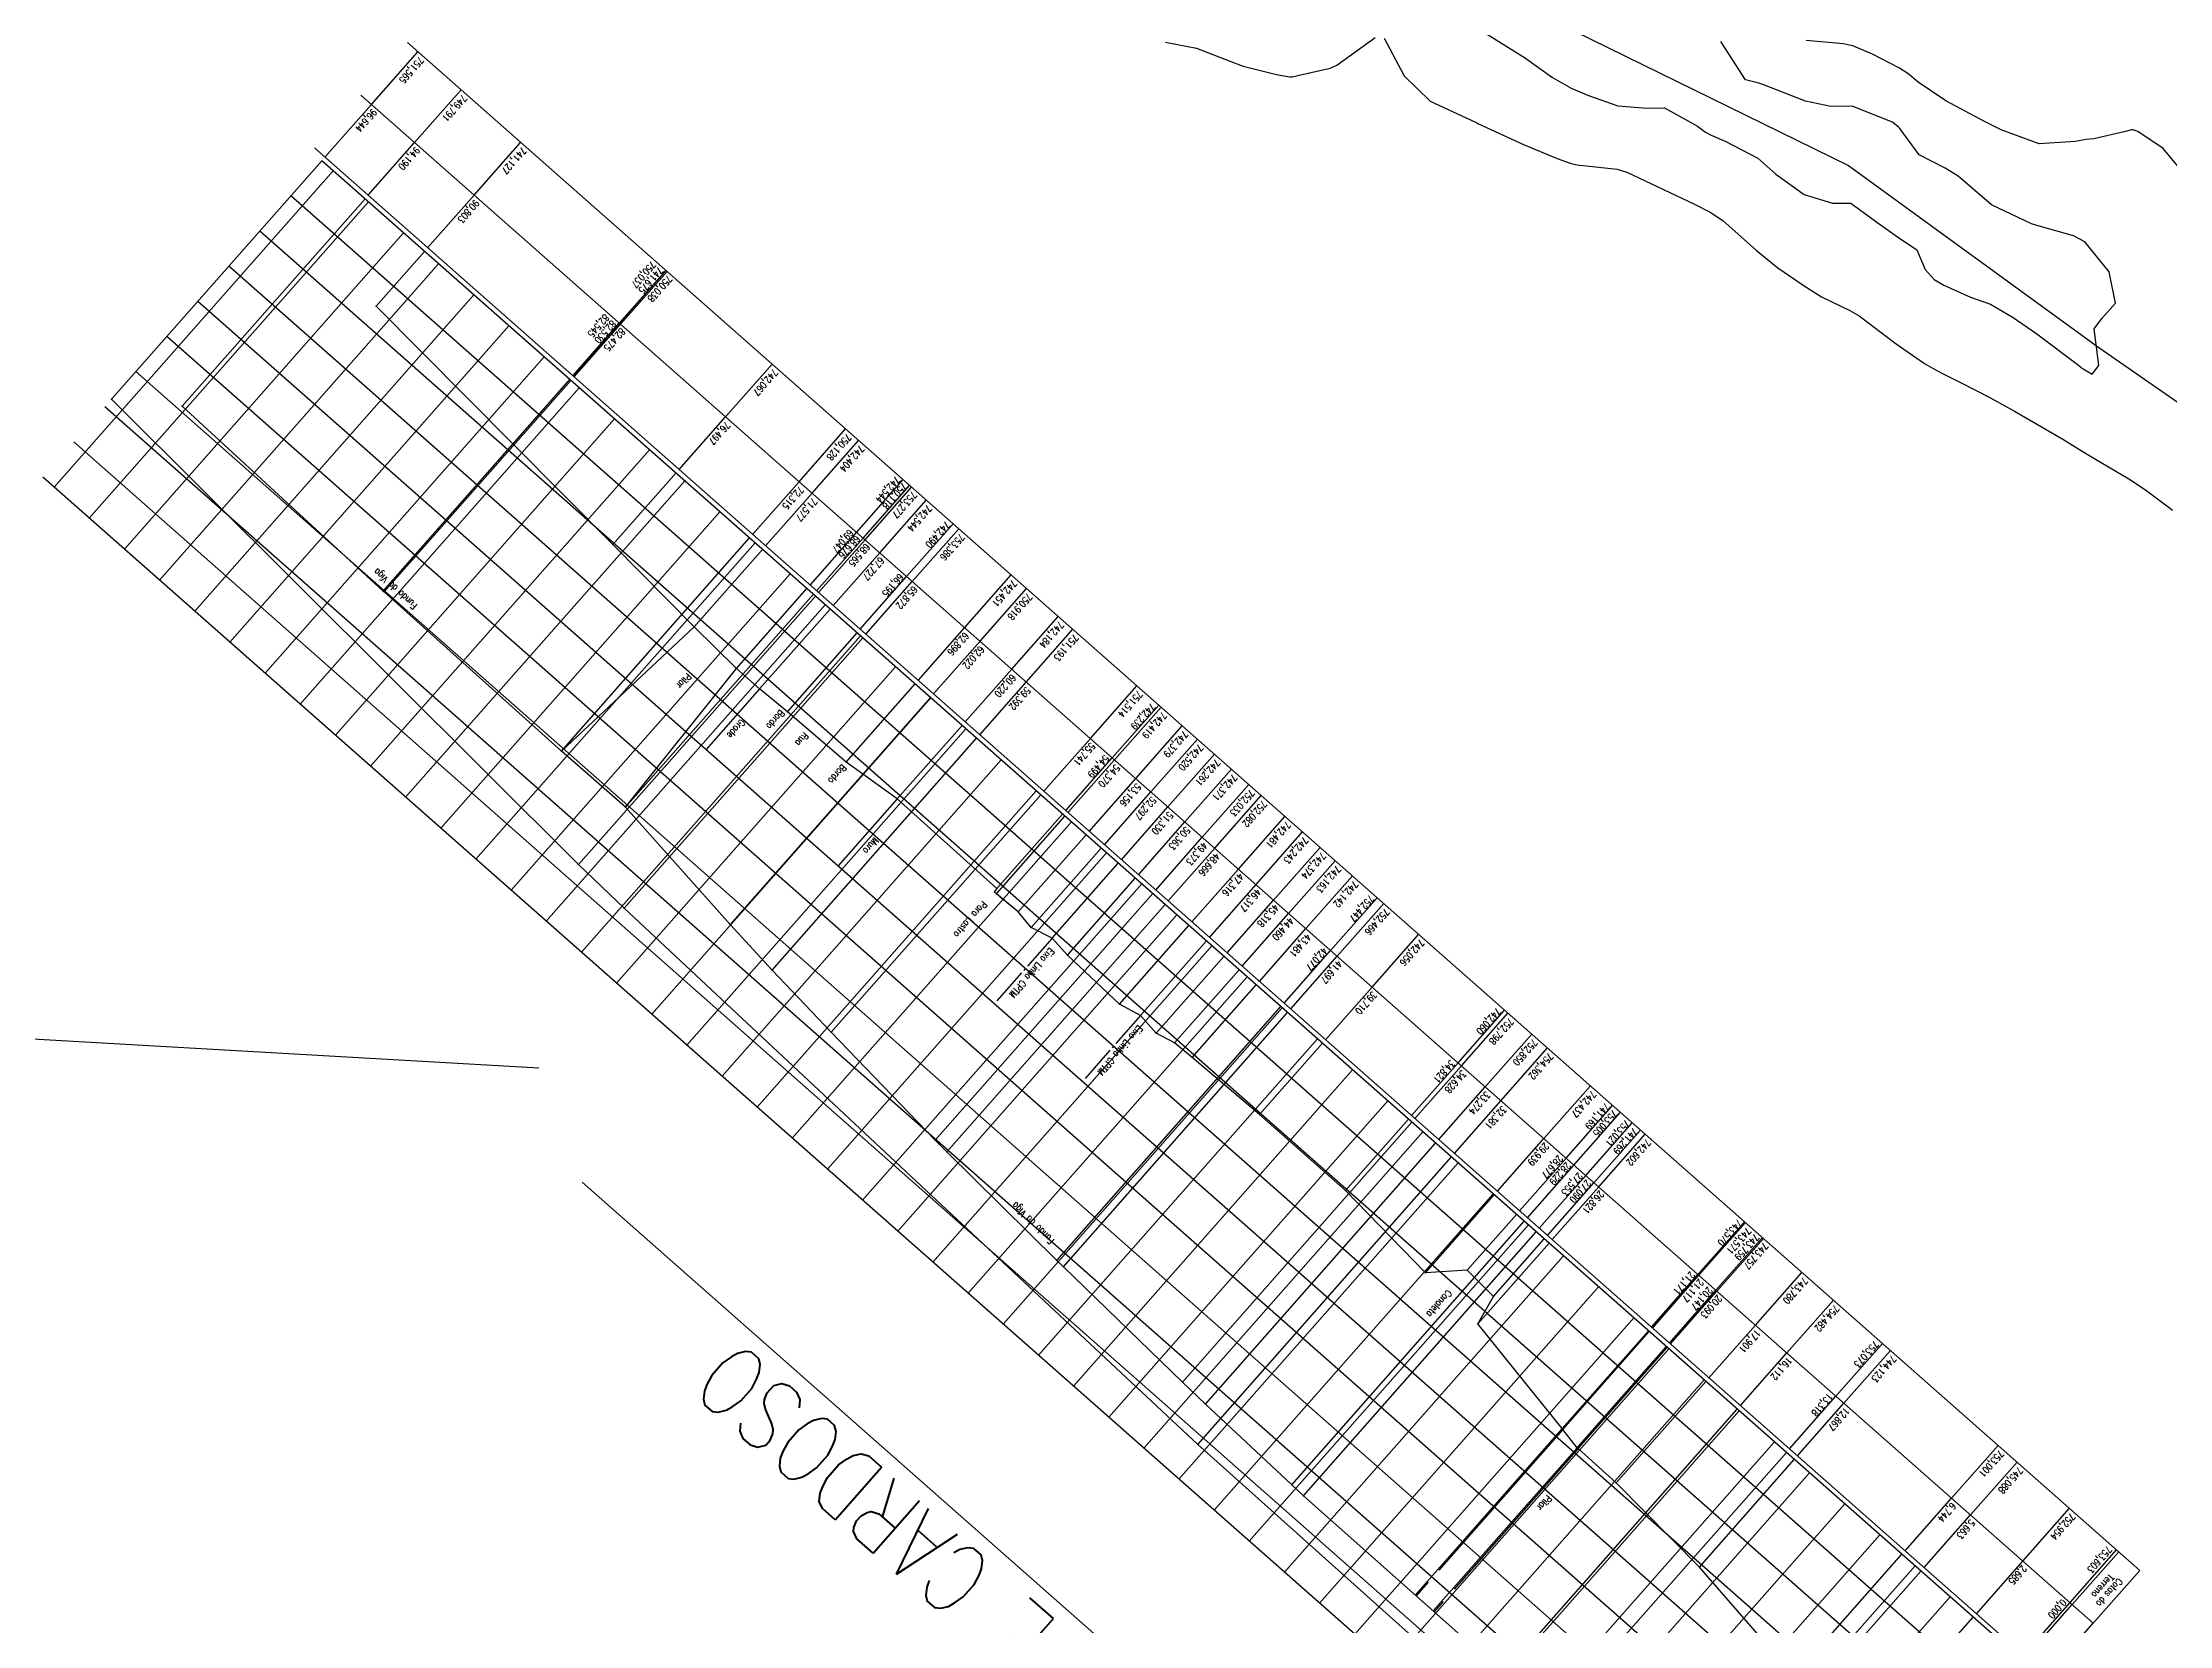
# Model space of a CAD drawing. Header units: metres. Extents: x 307586 to 320046, y 7427249 to 7434250.
# Drawn here: x 317486.9 to 317577.7, y 7432087.7 to 7432155.3 of the extents above; entities that cross this region are included whole.
import ezdxf

# ---------------------------------------------------------------- set-up
doc = ezdxf.new("R2010")
doc.units = ezdxf.units.M
doc.header["$MEASUREMENT"] = 0
for name, pattern in [('CERCA', [9.4, 8, -0.7, 0, -0.7]), ('CONTINUO', [0]), ('TRACEJADO', [8.7, 8, -0.7]), ('TRACO-PONTO', [1.88, 1.6, -0.14, 0, -0.14])]:
    doc.linetypes.add(name, pattern=pattern)
doc.layers.get('0').update_dxf_attribs({"color": 255})
for name, color, linetype in [('Curvas de Nivel 1m', 11, 'Continuous'), ('Hidrografia', 140, 'Continuous'), ('TEXTO', 45, 'Continuous'), ('TG', 45, 'Continuous')]:
    doc.layers.add(name, color=color, linetype=linetype)
doc.styles.add('ROMANS', font='romans', dxfattribs={"height": 0.2})
doc.styles.get("Standard").update_dxf_attribs({"font": 'txt.shx'})

# ---------------------------------------------------------------- blocks, each defined once
blk = doc.blocks.new('SIMB_PONTO')
at = {"color": 0}
blk.add_point((0, 0), dxfattribs=at)
for tag in ['desc:', 'cota:', 'pto:']:
    blk.add_attdef(tag, (0, 0), '', height=1)

msp = doc.modelspace()

# ---------------------------------------------------------------- linework, layer by layer
at = {"layer": 'Curvas de Nivel 1m', "flags": 128}
for points, elevation in [([(317548.249, 7432155.799), (317550.141, 7432154.632), (317551.328, 7432153.768), (317552.126, 7432153.313), (317552.868, 7432153.003), (317554.115, 7432152.561), (317555.374, 7432152.457), (317556.114, 7432152.48), (317557.525, 7432151.689), (317557.86, 7432151.444), (317558.099, 7432151.307), (317558.73, 7432151.04), (317560.09, 7432150.331), (317560.866, 7432149.652), (317562.07, 7432148.777), (317563.273, 7432148.413), (317564.065, 7432148.408), (317565.166, 7432147.599), (317566.047, 7432146.968), (317566.884, 7432146.42), (317567.233, 7432145.572), (317567.61, 7432145.147), (317568.026, 7432144.903), (317569.168, 7432144.402), (317570.018, 7432144.095), (317570.985, 7432143.53), (317572.003, 7432142.83), (317573.77, 7432141.493), (317573.891, 7432141.4), (317573.981, 7432141.333), (317574.354, 7432141.112), (317574.648, 7432141.483), (317574.444, 7432143.048), (317574.772, 7432143.482), (317575.349, 7432144.147), (317575.083, 7432145.479), (317574.046, 7432146.754), (317573.567, 7432147.016), (317572.052, 7432147.44), (317571.769, 7432147.523), (317570.065, 7432148.333), (317568.645, 7432149.554), (317568.086, 7432149.899), (317566.98, 7432150.465), (317566.151, 7432151.589), (317566.104, 7432151.645), (317565.841, 7432151.859), (317564.117, 7432152.552), (317563.208, 7432152.533), (317562.12, 7432152.758), (317560.312, 7432153.476), (317560.131, 7432153.531), (317559.562, 7432153.666), (317558.521, 7432155.304)], 736), ([(317534.824, 7432155.282), (317536.139, 7432155.024), (317537.6, 7432154.459), (317538.128, 7432154.261), (317539.555, 7432153.906), (317540.122, 7432153.805), (317540.217, 7432153.804), (317540.644, 7432153.895), (317541.846, 7432154.164), (317542.129, 7432154.294), (317543.769, 7432155.477)], 737), ([(317544.149, 7432155.445), (317545.004, 7432153.841), (317546.117, 7432152.768), (317548.044, 7432151.86), (317548.103, 7432151.836), (317548.181, 7432151.799), (317550.094, 7432150.909), (317551.536, 7432150.318), (317552.086, 7432150.109), (317552.375, 7432150.045), (317554.084, 7432149.853), (317554.505, 7432149.726), (317556.072, 7432148.992), (317557.392, 7432148.361), (317558.058, 7432148.026), (317558.606, 7432147.674), (317560.04, 7432146.384), (317560.944, 7432145.651), (317562.026, 7432144.906), (317562.81, 7432144.417), (317564.015, 7432143.83), (317564.414, 7432143.606), (317565.995, 7432142.399), (317567.2, 7432141.572), (317567.696, 7432141.28), (317567.979, 7432141.134), (317568.8, 7432140.726), (317569.969, 7432140.127), (317571.051, 7432139.529), (317571.955, 7432139.009), (317573.109, 7432138.339), (317573.938, 7432137.824), (317574.503, 7432137.484), (317575.925, 7432136.645), (317576.633, 7432136.172), (317577.608, 7432135.445), (317577.783, 7432135.314)], 737), ([(317578.087, 7432149.898), (317577.394, 7432150.748), (317576.3, 7432151.467), (317576.104, 7432151.536), (317576.036, 7432151.538), (317575.781, 7432151.473), (317574.428, 7432151.158), (317574.099, 7432151.12), (317573.635, 7432151.034), (317572.097, 7432150.945), (317570.479, 7432151.536), (317570.106, 7432151.728), (317569.76, 7432151.892), (317568.121, 7432152.775), (317566.941, 7432153.578), (317566.49, 7432153.938), (317566.139, 7432154.168), (317564.979, 7432154.767), (317564.148, 7432155.13), (317563.736, 7432155.203), (317562.15, 7432155.353)], 737)]:
    msp.add_lwpolyline(points, dxfattribs=dict(at, elevation=elevation))
at = {"layer": 'Hidrografia'}
msp.add_lwpolyline([(317466.091, 7432165.313), (317473.756, 7432166.411), (317482.025, 7432169.53), (317484.833, 7432171.401), (317488.734, 7432173.741), (317493.57, 7432174.832), (317497.783, 7432174.832), (317503.867, 7432173.896), (317508.392, 7432172.337), (317514.477, 7432171.401), (317522.635, 7432167.8), (317529.656, 7432164.993), (317539.329, 7432161.874), (317542.917, 7432160.627), (317544.903, 7432159.379), (317563.964, 7432150.011), (317574.641, 7432142.25), (317599.921, 7432124.73)], dxfattribs=at)
at = {"layer": 'TEXTO'}
for p, q in [((317295.051, 7432123.694), (317508.077, 7432111.512)), ((317509.93, 7432106.627, 739), (317555.584, 7432066.357, 739))]:
    msp.add_line(p, q, dxfattribs=at)
at = {"layer": 'TG', "linetype": 'CONTINUO', "elevation": 739, "flags": 128}
for points in [[(317500.939, 7432152.617), (317502.924, 7432154.866)], [(317576.39, 7432090.062), (317502.474, 7432155.263)], [(317574.406, 7432087.812), (317500.489, 7432153.014)], [(317502.78, 7432150.993), (317504.764, 7432153.243)], [(317498.955, 7432150.367), (317500.939, 7432152.617)], [(317489.849, 7432140.044), (317498.823, 7432150.217)], [(317572.421, 7432085.562), (317498.505, 7432150.764)], [(317571.299, 7432086.285), (317498.823, 7432150.217)], [(317500.795, 7432148.744), (317502.78, 7432150.993)], [(317505.32, 7432148.753), (317507.304, 7432151.003)], [(317499.305, 7432149.791), (317487.398, 7432136.292)], [(317500.805, 7432148.468), (317488.898, 7432134.969)], [(317492.863, 7432139.751), (317500.663, 7432148.594)], [(317569.976, 7432084.786), (317497.499, 7432148.717)], [(317503.335, 7432146.503), (317505.32, 7432148.753)], [(317502.305, 7432147.145), (317490.398, 7432133.646)], [(317568.653, 7432083.286), (317496.176, 7432147.217)], [(317503.805, 7432145.822), (317491.898, 7432132.323)], [(317567.33, 7432081.786), (317494.853, 7432145.717)], [(317501.134, 7432144.008), (317503.203, 7432146.353)], [(317511.513, 7432143.29), (317513.497, 7432145.54)], [(317511.524, 7432143.28), (317513.508, 7432145.53)], [(317511.565, 7432143.244), (317513.55, 7432145.493)], [(317505.305, 7432144.499), (317493.398, 7432131)], [(317566.007, 7432080.286), (317493.53, 7432144.217)], [(317527.624, 7432119.158), (317523.37, 7432122.984), (317521.187, 7432124.554), (317518.687, 7432126.707), (317517.502, 7432127.68), (317516.512, 7432128.553), (317514.708, 7432130.332), (317511.241, 7432133.84), (317506.964, 7432138.134), (317501.134, 7432144.008)], [(317506.964, 7432138.134), (317501.134, 7432144.008)], [(317506.805, 7432143.176), (317494.898, 7432129.677)], [(317509.528, 7432141.04), (317511.513, 7432143.29)], [(317509.539, 7432141.03), (317511.524, 7432143.28)], [(317509.581, 7432140.994), (317511.565, 7432143.244)], [(317564.684, 7432078.786), (317492.207, 7432142.718)], [(317563.361, 7432077.286), (317490.884, 7432141.218)], [(317508.305, 7432141.853), (317496.397, 7432128.354)], [(317516.048, 7432139.289), (317518.033, 7432141.539)], [(317509.805, 7432140.53), (317497.897, 7432127.031)], [(317501.444, 7432131.853), (317509.407, 7432140.88)], [(317501.485, 7432131.816), (317509.448, 7432140.844)], [(317506.964, 7432138.134), (317509.396, 7432140.89)], [(317562.038, 7432075.786), (317489.561, 7432139.718)], [(317548.313, 7432084.584), (317536.192, 7432095.436), (317511.721, 7432118.322), (317509.774, 7432120.185), (317489.849, 7432140.044)], [(317559.393, 7432076.847), (317556.318, 7432079.497), (317551.34, 7432083.792), (317540.7, 7432093.248), (317540.203, 7432093.706), (317536.522, 7432097.16), (317535.541, 7432098.095), (317530.46, 7432103.02), (317530.187, 7432103.286), (317525.487, 7432107.918), (317524.989, 7432108.422), (317520.558, 7432113.025), (317518.032, 7432115.68), (317516.241, 7432117.626), (317511.78, 7432122.628), (317509.045, 7432125.028), (317501.485, 7432131.816), (317501.444, 7432131.853), (317492.863, 7432139.751)], [(317514.064, 7432137.039), (317516.048, 7432139.289)], [(317511.304, 7432139.207), (317499.397, 7432125.708)], [(317519.184, 7432136.523), (317521.169, 7432138.772)], [(317560.715, 7432074.287), (317488.238, 7432138.218)], [(317512.804, 7432137.884), (317500.897, 7432124.385)], [(317519.738, 7432136.034), (317521.722, 7432138.284)], [(317559.392, 7432072.787), (317486.915, 7432136.718)], [(317514.304, 7432136.561), (317502.397, 7432123.062)], [(317511.241, 7432133.84), (317513.931, 7432136.889)], [(317521.635, 7432134.361), (317523.62, 7432136.611)], [(317517.2, 7432134.273), (317519.184, 7432136.523)], [(317517.753, 7432133.785), (317519.738, 7432136.034)], [(317521.913, 7432134.115), (317523.898, 7432136.365)], [(317521.997, 7432134.042), (317523.981, 7432136.292)], [(317522.625, 7432133.488), (317524.61, 7432135.737)], [(317515.804, 7432135.238), (317503.897, 7432121.739)], [(317523.774, 7432132.474), (317525.759, 7432134.724)], [(317517.304, 7432133.915), (317505.397, 7432120.416)], [(317509.045, 7432125.028), (317517.068, 7432134.123)], [(317519.651, 7432132.111), (317521.635, 7432134.361)], [(317519.929, 7432131.866), (317521.913, 7432134.115)], [(317520.012, 7432131.792), (317521.997, 7432134.042)], [(317524.016, 7432132.261), (317526.001, 7432134.51)], [(317514.708, 7432130.332), (317517.621, 7432133.635)], [(317520.641, 7432131.238), (317522.625, 7432133.488)], [(317518.804, 7432132.591), (317506.896, 7432119.093)], [(317521.789, 7432130.224), (317523.774, 7432132.474)], [(317522.032, 7432130.011), (317524.016, 7432132.261)], [(317526.248, 7432130.292), (317528.233, 7432132.542)], [(317501.485, 7432131.816), (317501.444, 7432131.853)], [(317520.304, 7432131.268), (317508.396, 7432117.77)], [(317509.774, 7432120.185), (317519.88, 7432131.642)], [(317511.78, 7432122.628), (317519.797, 7432131.716)], [(317516.512, 7432128.553), (317519.518, 7432131.961)], [(317517.502, 7432127.68), (317520.508, 7432131.088)], [(317526.904, 7432129.714), (317528.888, 7432131.964)], [(317514.708, 7432130.332), (317509.045, 7432125.028)], [(317516.512, 7432128.553), (317514.708, 7432130.332)], [(317524.264, 7432128.042), (317526.248, 7432130.292)], [(317528.255, 7432128.522), (317530.239, 7432130.771)], [(317528.876, 7432127.974), (317530.86, 7432130.224)], [(317521.803, 7432129.945), (317509.896, 7432116.447)], [(317511.721, 7432118.322), (317521.899, 7432129.861)], [(317518.687, 7432126.707), (317521.657, 7432130.074)], [(317524.919, 7432127.464), (317526.904, 7432129.714)], [(317523.303, 7432128.622), (317511.396, 7432115.124)], [(317511.78, 7432122.628), (317516.512, 7432128.553)], [(317526.27, 7432126.272), (317528.255, 7432128.522)], [(317518.687, 7432126.707), (317517.502, 7432127.68)], [(317521.187, 7432124.554), (317524.131, 7432127.892)], [(317526.891, 7432125.724), (317528.876, 7432127.974)], [(317531.614, 7432125.559), (317533.598, 7432127.809)], [(317524.803, 7432127.299), (317512.896, 7432113.801)], [(317516.241, 7432117.626), (317524.787, 7432127.314)], [(317532.545, 7432124.737), (317534.53, 7432126.987)], [(317532.642, 7432124.652), (317534.627, 7432126.902)], [(317526.303, 7432125.976), (317514.396, 7432112.478)], [(317523.37, 7432122.984), (317526.138, 7432126.122)], [(317533.552, 7432123.849), (317535.537, 7432126.099)], [(317518.032, 7432115.68), (317526.759, 7432125.574)], [(317529.629, 7432123.309), (317531.614, 7432125.559)], [(317530.561, 7432122.487), (317532.545, 7432124.737)], [(317534.197, 7432123.28), (317536.181, 7432125.53)], [(317534.922, 7432122.641), (317536.906, 7432124.891)], [(317527.803, 7432124.653), (317515.896, 7432111.155)], [(317530.657, 7432122.402), (317532.642, 7432124.652)], [(317531.568, 7432121.599), (317533.552, 7432123.849)], [(317535.647, 7432122.001), (317537.632, 7432124.251)], [(317529.303, 7432123.33), (317517.395, 7432109.832)], [(317520.558, 7432113.025), (317529.497, 7432123.159)], [(317523.37, 7432122.984), (317520.846, 7432120.122)], [(317532.212, 7432121.031), (317534.197, 7432123.28)], [(317536.389, 7432121.346), (317538.374, 7432123.596)], [(317536.92, 7432120.879), (317538.904, 7432123.128)], [(317527.602, 7432118.938), (317530.525, 7432122.252)], [(317527.624, 7432119.158), (317530.428, 7432122.337)], [(317532.937, 7432120.391), (317534.922, 7432122.641)], [(317537.932, 7432119.985), (317539.917, 7432122.235)], [(317530.803, 7432122.007), (317518.895, 7432108.508)], [(317528.539, 7432118.165), (317531.436, 7432121.449)], [(317533.662, 7432119.751), (317535.647, 7432122.001)], [(317534.405, 7432119.096), (317536.389, 7432121.346)], [(317538.681, 7432119.325), (317540.666, 7432121.574)], [(317532.302, 7432120.684), (317520.395, 7432107.185)], [(317529.09, 7432117.491), (317532.08, 7432120.881)], [(317529.986, 7432117.046), (317532.805, 7432120.241)], [(317534.935, 7432118.629), (317536.92, 7432120.879)], [(317539.43, 7432118.664), (317541.415, 7432120.914)], [(317540.074, 7432118.096), (317542.058, 7432120.346)], [(317533.802, 7432119.361), (317521.895, 7432105.862)], [(317530.639, 7432116.323), (317533.53, 7432119.601)], [(317535.947, 7432117.736), (317537.932, 7432119.985)], [(317536.697, 7432117.075), (317538.681, 7432119.325)], [(317540.808, 7432117.449), (317542.793, 7432119.698)], [(317524.989, 7432108.422), (317534.273, 7432118.946)], [(317525.487, 7432107.918), (317534.803, 7432118.479)], [(317527.624, 7432119.158), (317527.505, 7432119.023)], [(317527.602, 7432118.938), (317527.505, 7432119.023)], [(317562.363, 7432084.716), (317557.599, 7432090.205), (317554.051, 7432093.793), (317552.421, 7432095.258), (317552.382, 7432095.296), (317551.777, 7432096.077), (317551.738, 7432096.113), (317548.141, 7432100.577), (317548.821, 7432101.754), (317547.697, 7432102.879), (317545.912, 7432102.763), (317542.5, 7432106.275), (317538.836, 7432109.512), (317535.951, 7432111.943), (317535.203, 7432112.574), (317534.42, 7432112.984), (317533.758, 7432113.743), (317532.851, 7432114.225), (317530.639, 7432116.323), (317529.986, 7432117.046), (317529.09, 7432117.491), (317528.539, 7432118.165), (317527.602, 7432118.938), (317527.602, 7432118.938)], [(317528.539, 7432118.165), (317527.757, 7432118.81)], [(317537.446, 7432116.414), (317539.43, 7432118.664)], [(317541.861, 7432116.52), (317543.845, 7432118.77)], [(317542.146, 7432116.268), (317544.13, 7432118.518)], [(317535.302, 7432118.038), (317523.395, 7432104.539)], [(317529.09, 7432117.491), (317528.539, 7432118.165)], [(317529.986, 7432117.046), (317529.09, 7432117.491)], [(317532.851, 7432114.225), (317535.815, 7432117.586)], [(317538.089, 7432115.846), (317540.074, 7432118.096)], [(317536.802, 7432116.715), (317524.895, 7432103.216)], [(317530.639, 7432116.323), (317529.986, 7432117.046)], [(317533.758, 7432113.743), (317536.564, 7432116.925)], [(317538.823, 7432115.199), (317540.808, 7432117.449)], [(317543.636, 7432114.954), (317545.621, 7432117.204)], [(317534.42, 7432112.984), (317537.314, 7432116.264)], [(317535.203, 7432112.574), (317537.957, 7432115.696)], [(317539.876, 7432114.27), (317541.861, 7432116.52)], [(317540.161, 7432114.019), (317542.146, 7432116.268)], [(317538.302, 7432115.392), (317526.395, 7432101.893)], [(317535.951, 7432111.943), (317538.691, 7432115.049)], [(317541.651, 7432112.704), (317543.636, 7432114.954)], [(317539.802, 7432114.069), (317527.895, 7432100.57)], [(317530.187, 7432103.286), (317539.744, 7432114.12)], [(317530.46, 7432103.02), (317540.029, 7432113.869)], [(317533.758, 7432113.743), (317532.851, 7432114.225)], [(317547.302, 7432111.72), (317549.287, 7432113.97)], [(317534.42, 7432112.984), (317533.758, 7432113.743)], [(317535.203, 7432112.574), (317534.42, 7432112.984)], [(317547.447, 7432111.592), (317549.432, 7432113.842)], [(317548.463, 7432110.696), (317550.447, 7432112.946)], [(317541.302, 7432112.746), (317529.394, 7432099.247)], [(317535.951, 7432111.943), (317535.203, 7432112.574)], [(317538.836, 7432109.512), (317541.519, 7432112.554)], [(317549.132, 7432110.106), (317551.117, 7432112.356)], [(317542.802, 7432111.423), (317530.894, 7432097.924)], [(317545.318, 7432109.47), (317547.302, 7432111.72)], [(317545.463, 7432109.342), (317547.447, 7432111.592)], [(317546.478, 7432108.447), (317548.463, 7432110.696)], [(317550.964, 7432108.49), (317552.948, 7432110.74)], [(317544.301, 7432110.1), (317532.394, 7432096.601)], [(317542.5, 7432106.275), (317538.836, 7432109.512)], [(317542.5, 7432106.275), (317545.186, 7432109.32)], [(317547.148, 7432107.856), (317549.132, 7432110.106)], [(317551.91, 7432107.656), (317553.895, 7432109.905)], [(317552.246, 7432107.359), (317554.231, 7432109.609)], [(317545.801, 7432108.777), (317533.894, 7432095.278)], [(317535.541, 7432098.095), (317545.33, 7432109.192)], [(317548.979, 7432106.241), (317550.964, 7432108.49)], [(317552.753, 7432106.912), (317554.737, 7432109.162)], [(317553.1, 7432106.606), (317555.085, 7432108.855)], [(317553.302, 7432106.428), (317555.286, 7432108.678)], [(317536.192, 7432095.436), (317547.015, 7432107.706)], [(317536.522, 7432097.16), (317546.346, 7432108.297)], [(317549.925, 7432105.406), (317551.91, 7432107.656)], [(317547.301, 7432107.454), (317535.394, 7432093.955)], [(317550.261, 7432105.109), (317552.246, 7432107.359)], [(317550.768, 7432104.662), (317552.753, 7432106.912)], [(317551.116, 7432104.356), (317553.1, 7432106.606)], [(317548.801, 7432106.131), (317536.894, 7432092.632)], [(317545.912, 7432102.763), (317548.847, 7432106.091)], [(317551.317, 7432104.178), (317553.302, 7432106.428)], [(317550.301, 7432104.808), (317538.394, 7432091.309)], [(317540.203, 7432093.706), (317550.129, 7432104.959)], [(317547.697, 7432102.879), (317549.793, 7432105.256)], [(317557.539, 7432102.69), (317559.524, 7432104.94)], [(317557.579, 7432102.654), (317559.564, 7432104.904)], [(317540.7, 7432093.248), (317550.636, 7432104.512)], [(317548.141, 7432100.577), (317551.185, 7432104.028)], [(317548.821, 7432101.754), (317550.983, 7432104.206)], [(317558.307, 7432102.013), (317560.291, 7432104.263)], [(317558.347, 7432101.977), (317560.332, 7432104.227)], [(317551.801, 7432103.485), (317539.893, 7432089.986)], [(317553.301, 7432102.162), (317541.393, 7432088.663)], [(317547.697, 7432102.879), (317545.912, 7432102.763)], [(317555.554, 7432100.44), (317557.539, 7432102.69)], [(317555.595, 7432100.405), (317557.579, 7432102.654)], [(317559.991, 7432100.527), (317561.976, 7432102.777)], [(317548.141, 7432100.577), (317548.821, 7432101.754)], [(317556.322, 7432099.763), (317558.307, 7432102.013)], [(317556.363, 7432099.727), (317558.347, 7432101.977)], [(317561.333, 7432099.344), (317563.317, 7432101.593)], [(317554.8, 7432100.839), (317542.893, 7432087.34)], [(317551.738, 7432096.113), (317548.141, 7432100.577)], [(317551.738, 7432096.113), (317555.422, 7432100.29)], [(317551.777, 7432096.077), (317555.463, 7432100.255)], [(317558.007, 7432098.277), (317559.991, 7432100.527)], [(317556.3, 7432099.516), (317544.393, 7432086.017)], [(317552.382, 7432095.296), (317556.19, 7432099.613)], [(317552.421, 7432095.258), (317556.231, 7432099.577)], [(317559.348, 7432097.094), (317561.333, 7432099.344)], [(317563.428, 7432097.495), (317565.413, 7432099.745)], [(317563.766, 7432097.197), (317565.751, 7432099.447)], [(317557.8, 7432098.193), (317545.893, 7432084.694)], [(317554.051, 7432093.793), (317557.874, 7432098.127)], [(317559.3, 7432096.87), (317547.393, 7432083.371)], [(317548.313, 7432084.584), (317559.216, 7432096.944)], [(317561.444, 7432095.246), (317563.428, 7432097.495)], [(317561.782, 7432094.947), (317563.766, 7432097.197)], [(317551.738, 7432096.113), (317545.47, 7432089.008)], [(317551.777, 7432096.077), (317551.738, 7432096.113)], [(317552.382, 7432095.296), (317551.777, 7432096.077)], [(317552.382, 7432095.296), (317546.236, 7432088.328)], [(317560.8, 7432095.547), (317548.893, 7432082.048)], [(317551.34, 7432083.792), (317561.311, 7432095.096)], [(317552.421, 7432095.258), (317552.382, 7432095.296)], [(317554.051, 7432093.793), (317552.421, 7432095.258)], [(317557.599, 7432090.205), (317561.65, 7432094.797)], [(317568.358, 7432093.147), (317570.343, 7432095.396)], [(317562.3, 7432094.224), (317550.393, 7432080.725)], [(317569.169, 7432092.431), (317571.153, 7432094.681)], [(317540.7, 7432093.248), (317540.203, 7432093.706)], [(317566.374, 7432090.897), (317568.358, 7432093.147)], [(317563.8, 7432092.901), (317551.892, 7432079.402)], [(317567.184, 7432090.182), (317569.169, 7432092.431)], [(317571.402, 7432090.461), (317573.387, 7432092.711)], [(317565.299, 7432091.578), (317553.392, 7432078.079)], [(317566.799, 7432090.255), (317554.892, 7432076.756)], [(317556.318, 7432079.497), (317566.241, 7432090.747)], [(317569.418, 7432088.212), (317571.402, 7432090.461)], [(317573.416, 7432088.685), (317575.4, 7432090.935)], [(317573.506, 7432088.606), (317575.49, 7432090.856)], [(317562.363, 7432084.716), (317567.052, 7432090.032)], [(317574.406, 7432087.812), (317576.39, 7432090.062)], [(317568.299, 7432088.932), (317556.392, 7432075.433)], [(317571.431, 7432086.435), (317573.416, 7432088.685)], [(317571.521, 7432086.356), (317573.506, 7432088.606)], [(317559.393, 7432076.847), (317569.285, 7432088.062)], [(317572.421, 7432085.562), (317574.406, 7432087.812)]]:
    msp.add_lwpolyline(points, dxfattribs=at)
at = {"layer": 'TG', "linetype": 'CERCA', "elevation": 739, "flags": 128}
msp.add_lwpolyline([(317517.502, 7432127.68), (317515.216, 7432125.088)], dxfattribs=at)
at = {"layer": 'TG', "linetype": 'TRACO-PONTO', "elevation": 739, "flags": 128}
for points in [[(317529.986, 7432117.046), (317527.513, 7432114.242)], [(317533.758, 7432113.743), (317531.284, 7432110.939)]]:
    msp.add_lwpolyline(points, dxfattribs=at)
at = {"layer": 'TG', "linetype": 'TRACEJADO', "elevation": 739, "flags": 128}
for points in [[(317551.777, 7432096.077), (317545.511, 7432088.972)], [(317552.421, 7432095.258), (317546.276, 7432088.292)]]:
    msp.add_lwpolyline(points, dxfattribs=at)

# ---------------------------------------------------------------- block references
at = {"layer": 'TG', "xscale": 0.2, "yscale": 0.2, "zscale": 0.2, "rotation": 138.584509492911}
for p in [(317501.134, 7432144.008, 739), (317489.849, 7432140.044, 739), (317492.863, 7432139.751, 739), (317506.964, 7432138.134, 739), (317511.241, 7432133.84, 739), (317501.444, 7432131.853, 739), (317501.485, 7432131.816, 739), (317514.708, 7432130.332, 739), (317516.512, 7432128.553, 739), (317517.502, 7432127.68, 739), (317518.687, 7432126.707, 739), (317509.045, 7432125.028, 739), (317521.187, 7432124.554, 739), (317523.37, 7432122.984, 739), (317511.78, 7432122.628, 739), (317509.774, 7432120.185, 739), (317527.602, 7432118.938, 739), (317527.624, 7432119.158, 739), (317511.721, 7432118.322, 739), (317516.241, 7432117.626, 739), (317528.539, 7432118.165, 739), (317529.09, 7432117.491, 739), (317529.986, 7432117.046, 739), (317518.032, 7432115.68, 739), (317530.639, 7432116.323, 739), (317532.851, 7432114.225, 739), (317520.558, 7432113.025, 739), (317533.758, 7432113.743, 739), (317534.42, 7432112.984, 739), (317535.203, 7432112.574, 739), (317535.951, 7432111.943, 739), (317538.836, 7432109.512, 739), (317524.989, 7432108.422, 739), (317525.487, 7432107.918, 739), (317542.5, 7432106.275, 739), (317530.187, 7432103.286, 739), (317530.46, 7432103.02, 739), (317545.912, 7432102.763, 739), (317547.697, 7432102.879, 739), (317548.821, 7432101.754, 739), (317548.141, 7432100.577, 739), (317535.541, 7432098.095, 739), (317536.522, 7432097.16, 739), (317551.738, 7432096.113, 739), (317551.777, 7432096.077, 739), (317536.192, 7432095.436, 739), (317552.382, 7432095.296, 739), (317552.421, 7432095.258, 739), (317540.203, 7432093.706, 739), (317540.7, 7432093.248, 739), (317554.051, 7432093.793, 739), (317557.599, 7432090.205, 739)]:
    msp.add_blockref('SIMB_PONTO', p, dxfattribs=at)

# ---------------------------------------------------------------- texts
at = {"layer": 'TG', "style": 'ROMANS', "width": 0.8}
for s, height, rotation, p in [('751,565', 0.3, 228.58451, (317502.975, 7432154.688, 739)), ('749,791', 0.3, 228.58451, (317504.815, 7432153.065, 739)), ('96,644', 0.3, 228.58451, (317500.97, 7432152.459, 739)), ('94,190', 0.3, 228.58451, (317502.81, 7432150.836, 739)), ('741,127', 0.3, 228.58451, (317507.355, 7432150.824, 739)), ('90,803', 0.3, 228.58451, (317505.341, 7432148.584, 739)), ('750,037', 0.3, 228.58451, (317512.882, 7432145.965, 739)), ('741,675', 0.3, 228.58451, (317513.189, 7432145.72, 739)), ('750,038', 0.3, 228.58451, (317513.579, 7432145.359, 739)), ('82,545', 0.3, 228.58451, (317510.884, 7432143.698, 739)), ('82,530', 0.3, 228.58451, (317511.18, 7432143.437, 739)), ('82,475', 0.3, 228.58451, (317511.575, 7432143.107, 739)), ('742,067', 0.3, 228.58451, (317518.084, 7432141.361, 739)), ('76,497', 0.3, 228.58451, (317516.047, 7432139.114, 739)), ('750,128', 0.3, 228.58451, (317521.22, 7432138.594, 739)), ('742,404', 0.3, 228.58451, (317521.773, 7432138.106, 739)), ('742,544', 0.3, 228.58451, (317523.307, 7432136.782, 739)), ('72,315', 0.3, 228.58451, (317519.187, 7432136.353, 739)), ('71,577', 0.3, 228.58451, (317519.763, 7432135.854, 739)), ('750,118', 0.3, 228.58451, (317523.601, 7432136.513, 739)), ('753,277', 0.3, 228.58451, (317524.012, 7432136.137, 739)), ('742,544', 0.3, 228.58451, (317524.661, 7432135.559, 739)), ('742,490', 0.3, 228.58451, (317525.435, 7432134.866, 739)), ('69,047', 0.3, 228.58451, (317521.311, 7432134.513, 739)), ('68,676', 0.3, 228.58451, (317521.596, 7432134.257, 739)), ('68,565', 0.3, 228.58451, (317522.018, 7432133.913, 739)), ('753,386', 0.3, 228.58451, (317526.052, 7432134.332, 739)), ('67,727', 0.3, 228.58451, (317522.624, 7432133.335, 739)), ('Fundo da Viga', 0.3, 137.69145, (317502.921, 7432131.265, 1491.461)), ('66,195', 0.3, 228.58451, (317523.45, 7432132.627, 739)), ('65,872', 0.3, 228.58451, (317524.042, 7432132.101, 739)), ('742,451', 0.3, 228.58451, (317528.284, 7432132.363, 739)), ('750,918', 0.3, 228.58451, (317528.939, 7432131.785, 739)), ('742,184', 0.3, 228.58451, (317530.29, 7432130.593, 739)), ('62,896', 0.3, 228.58451, (317526.235, 7432130.119, 739)), ('62,022', 0.3, 228.58451, (317526.891, 7432129.541, 739)), ('751,193', 0.3, 228.58451, (317530.911, 7432130.045, 739)), ('Pilar', 0.3, 228.58451, (317514.39, 7432128.378, 1483.422)), ('60,220', 0.3, 228.58451, (317528.243, 7432128.334, 739)), ('59,392', 0.3, 228.58451, (317528.864, 7432127.787, 739)), ('751,514', 0.3, 228.58451, (317533.649, 7432127.63, 739)), ('Bordo', 0.3, 228.58451, (317518.377, 7432126.81, 1481.906)), ('742,239', 0.3, 228.58451, (317534.196, 7432127.101, 739)), ('742,419', 0.3, 228.58451, (317534.678, 7432126.723, 739)), ('Grade', 0.3, 228.58451, (317516.696, 7432126.415, 1483.462)), ('Rua', 0.3, 228.58451, (317519.395, 7432125.843, 1482.037)), ('742,379', 0.3, 228.58451, (317535.588, 7432125.92, 739)), ('55,741', 0.3, 228.58451, (317531.622, 7432125.417, 739)), ('54,499', 0.3, 228.58451, (317532.221, 7432124.89, 739)), ('742,520', 0.3, 228.58451, (317536.232, 7432125.352, 739)), ('Bordo', 0.3, 228.58451, (317521.016, 7432124.489, 1481.906)), ('54,370', 0.3, 228.58451, (317532.678, 7432124.486, 739)), ('742,261', 0.3, 228.58451, (317536.957, 7432124.712, 739)), ('742,371', 0.3, 228.58451, (317537.683, 7432124.073, 739)), ('53,156', 0.3, 228.58451, (317533.581, 7432123.677, 739)), ('52,297', 0.3, 228.58451, (317534.225, 7432123.108, 739)), ('752,033', 0.3, 228.58451, (317538.425, 7432123.418, 739)), ('51,330', 0.3, 228.58451, (317534.95, 7432122.469, 739)), ('752,082', 0.3, 228.58451, (317538.955, 7432122.95, 739)), ('Muro', 0.3, 228.58451, (317522.392, 7432121.368, 1483.541)), ('50,363', 0.3, 228.58451, (317535.676, 7432121.829, 739)), ('742,481', 0.3, 228.58451, (317539.968, 7432122.057, 739)), ('742,243', 0.3, 228.58451, (317540.717, 7432121.396, 739)), ('49,373', 0.3, 228.58451, (317536.418, 7432121.174, 739)), ('48,666', 0.3, 228.58451, (317536.948, 7432120.706, 739)), ('742,374', 0.3, 228.58451, (317541.466, 7432120.735, 739)), ('47,316', 0.3, 228.58451, (317537.958, 7432119.845, 739)), ('742,163', 0.3, 228.58451, (317542.109, 7432120.168, 739)), ('742,142', 0.3, 228.58451, (317542.844, 7432119.52, 739)), ('Para Lastro', 0.3, 228.58451, (317527.009, 7432118.647, 1482.869)), ('46,317', 0.3, 228.58451, (317538.707, 7432119.184, 739)), ('45,318', 0.3, 228.58451, (317539.456, 7432118.524, 739)), ('752,447', 0.3, 228.58451, (317543.524, 7432118.91, 739)), ('44,460', 0.3, 228.58451, (317540.1, 7432117.956, 739)), ('752,466', 0.3, 228.58451, (317544.181, 7432118.34, 739)), ('Eixo Linha CPTM', 0.3, 228.58451, (317529.88, 7432116.656, 1481.887)), ('43,481', 0.3, 228.58451, (317540.842, 7432117.257, 739)), ('42,077', 0.3, 228.58451, (317541.537, 7432116.672, 739)), ('742,056', 0.3, 228.58451, (317545.672, 7432117.025, 739)), ('41,697', 0.3, 228.58451, (317542.166, 7432116.122, 739)), ('39,710', 0.3, 228.58451, (317543.643, 7432114.8, 739)), ('742,060', 0.3, 228.58451, (317548.943, 7432114.098, 739)), ('Eixo Linha CPTM', 0.3, 228.58451, (317533.651, 7432113.353, 1481.887)), ('752,798', 0.3, 228.58451, (317549.483, 7432113.664, 739)), ('752,850', 0.3, 228.58451, (317550.498, 7432112.768, 739)), ('754,362', 0.3, 228.58451, (317551.168, 7432112.177, 739)), ('34,821', 0.3, 228.58451, (317546.978, 7432111.872, 739)), ('34,628', 0.3, 228.58451, (317547.457, 7432111.436, 739)), ('33,274', 0.3, 228.58451, (317548.483, 7432110.531, 739)), ('742,437', 0.3, 228.58451, (317552.999, 7432110.562, 739)), ('32,381', 0.3, 228.58451, (317549.177, 7432109.909, 739)), ('741,169', 0.3, 228.58451, (317553.579, 7432110.036, 739)), ('753,005', 0.3, 228.58451, (317553.915, 7432109.74, 739)), ('753,021', 0.3, 228.58451, (317554.456, 7432109.318, 739)), ('741,269', 0.3, 228.58451, (317554.784, 7432108.973, 739)), ('742,602', 0.3, 228.58451, (317555.337, 7432108.499, 739)), ('29,939', 0.3, 228.58451, (317550.992, 7432108.338, 739)), ('28,677', 0.3, 228.58451, (317551.586, 7432107.808, 739)), ('28,229', 0.3, 228.58451, (317551.922, 7432107.512, 739)), ('27,553', 0.3, 228.58451, (317552.429, 7432107.064, 739)), ('27,090', 0.3, 228.58451, (317552.785, 7432106.754, 739)), ('Fundo da Viga', 0.3, 135.59847, (317530.1, 7432104.165, 1491.461)), ('26,821', 0.3, 228.58451, (317553.338, 7432106.291, 739)), ('743,570', 0.3, 228.58451, (317559.241, 7432105.069, 739)), ('743,571', 0.3, 228.58451, (317559.615, 7432104.726, 739)), ('743,759', 0.3, 228.58451, (317559.956, 7432104.455, 739)), ('743,757', 0.3, 228.58451, (317560.342, 7432104.084, 739)), ('21,171', 0.3, 228.58451, (317557.215, 7432102.843, 739)), ('21,117', 0.3, 228.58451, (317557.587, 7432102.525, 739)), ('20,147', 0.3, 228.58451, (317557.969, 7432102.187, 739)), ('743,780', 0.3, 228.58451, (317562.027, 7432102.598, 739)), ('Canaleta', 0.3, 228.58451, (317546.849, 7432102.06, 1481.739)), ('20,093', 0.3, 228.58451, (317558.374, 7432101.839, 739)), ('754,482', 0.3, 228.58451, (317563.368, 7432101.415, 739)), ('17,901', 0.3, 228.58451, (317560.018, 7432100.366, 739)), ('VIADUTO RUA FELIPE CARDOSO', 3, 138.58451, (317553.56, 7432067.252, 1502.446)), ('753,073', 0.3, 228.58451, (317565.055, 7432099.889, 739)), ('16,112', 0.3, 228.58451, (317561.364, 7432099.191, 739)), ('744,123', 0.3, 228.58451, (317565.802, 7432099.268, 739)), ('13,318', 0.3, 228.58451, (317563.104, 7432097.648, 739)), ('12,867', 0.3, 228.58451, (317563.813, 7432097.035, 739)), ('753,001', 0.3, 228.58451, (317570.394, 7432095.218, 739)), ('745,088', 0.3, 228.58451, (317571.205, 7432094.503, 739)), ('Pilar', 0.3, 228.58451, (317551.104, 7432093.299, 1486.434)), ('6,744', 0.3, 228.58451, (317568.353, 7432092.984, 739)), ('5,663', 0.3, 228.58451, (317569.164, 7432092.269, 739)), ('752,954', 0.3, 228.58451, (317573.438, 7432092.533, 739)), ('2,685', 0.3, 228.58451, (317571.372, 7432090.31, 739)), ('753,603', 0.3, 228.58451, (317575.004, 7432091.129, 739)), ('Terreno', 0.3, 228.58451, (317575.091, 7432089.94, 739)), ('Cotas do', 0.3, 228.58451, (317575.466, 7432089.76, 739)), ('0,000', 0.3, 228.58451, (317573.062, 7432088.864, 739))]:
    msp.add_text(s, height=height, rotation=rotation, dxfattribs=at).set_placement(p)

doc.saveas('drawing.dxf')
